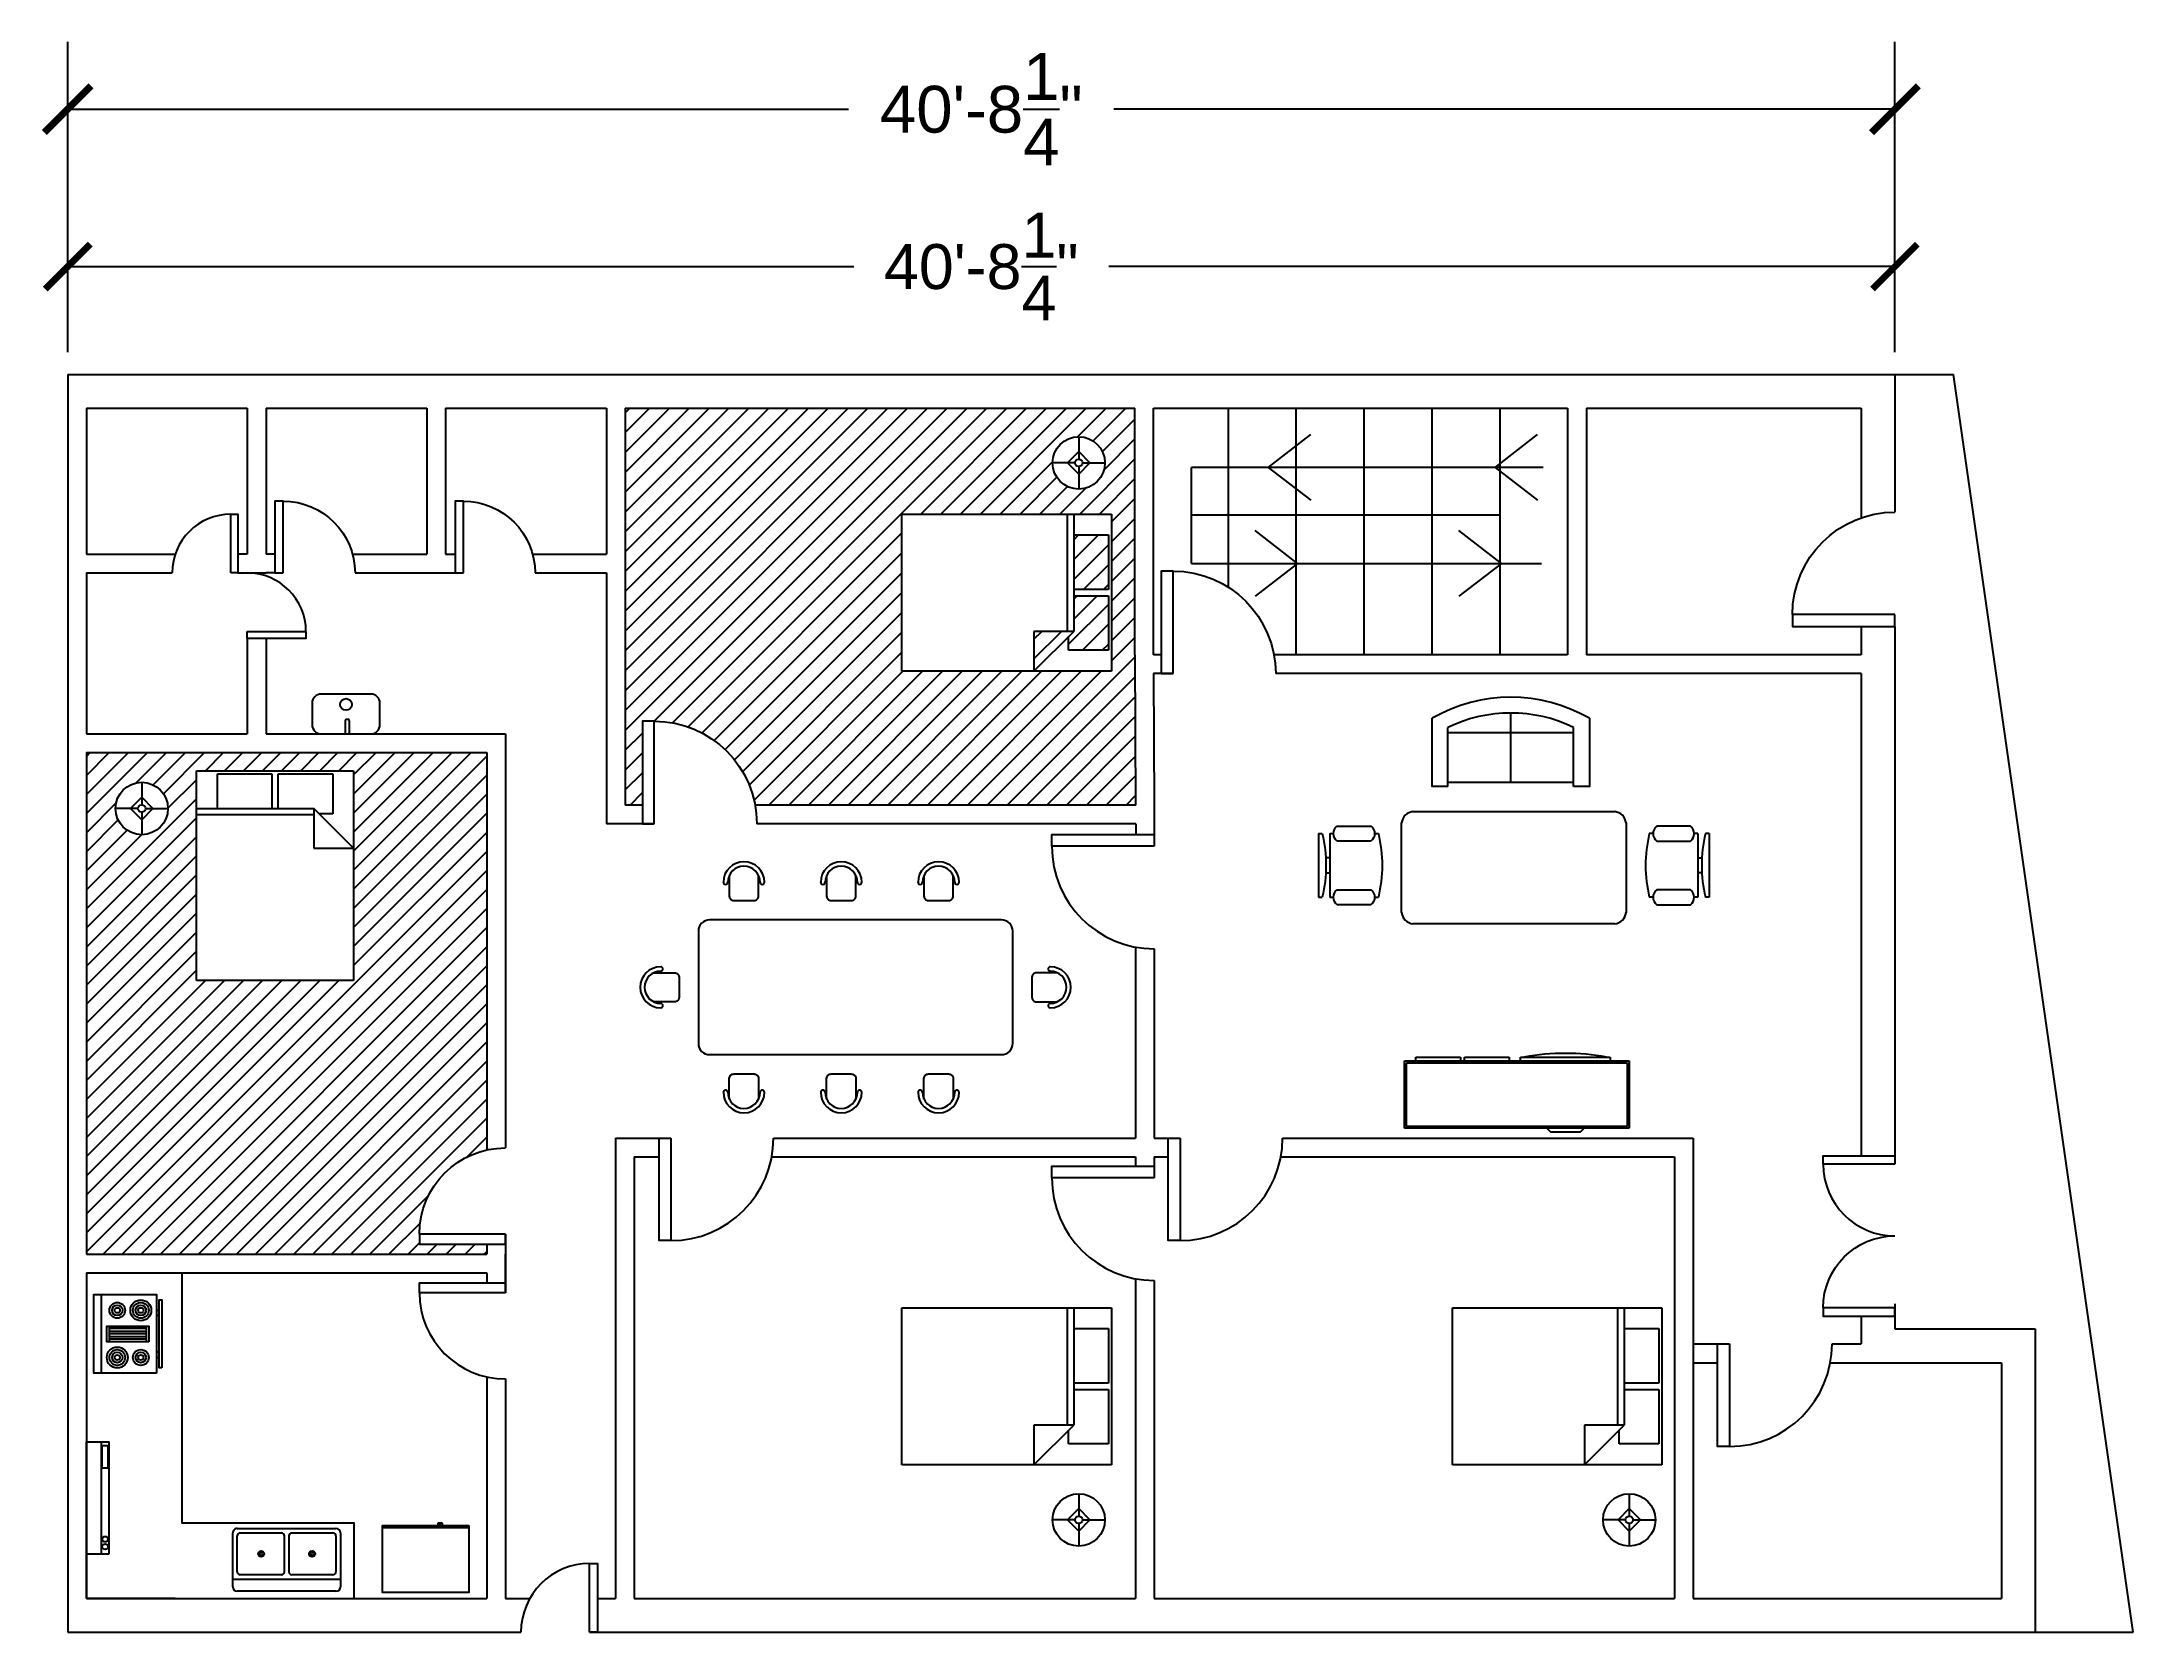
# Model space of a CAD drawing. Header units: inches. Extents: x 0 to 559, y -329 to 96.
import ezdxf

# ---------------------------------------------------------------- set-up
doc = ezdxf.new("R2010")
doc.units = ezdxf.units.IN
doc.header["$MEASUREMENT"] = 0
doc.layers.add('Blocks', color=7, linetype='Continuous')
doc.styles.get("Standard").update_dxf_attribs({"font": 'arial.ttf'})
doc.dimstyles.new('annotative', dxfattribs={"dimtxt": 0.125, "dimasz": 0.125, "dimexe": 0.18, "dimexo": 0.0625, "dimgap": 0.09, "dimtad": 0, "dimtih": 1, "dimtoh": 1, "dimzin": 0, "dimdsep": 46, "dimlunit": 4, "dimtxsty": 'Standard', "dimblk": 'ARCHTICK', "dimcen": 0, "dimclrd": 1, "dimclre": 1, "dimclrt": 1, "dimadec": 0, "dimazin": 0, "dimtfac": 1, "dimtofl": 0, "dimtmove": 0, "dimatfit": 3, "dimfxl": 1, "dimtolj": 1, "dimtzin": 0, "dimarcsym": 0})
doc.dimstyles.get("Standard").update_dxf_attribs({"dimscale": 100, "dimtxt": 0.125, "dimasz": 0.125, "dimexe": 0.18, "dimexo": 0.0625, "dimgap": 0.09, "dimtad": 0, "dimtih": 1, "dimtoh": 1, "dimzin": 0, "dimdsep": 46, "dimlunit": 4, "dimtxsty": 'Standard', "dimblk": 'ARCHTICK', "dimcen": 0, "dimclrd": 3, "dimclre": 3, "dimclrt": 3, "dimadec": 0, "dimazin": 0, "dimtfac": 1, "dimtofl": 0, "dimtmove": 0, "dimatfit": 3, "dimfxl": 1, "dimtolj": 1, "dimtzin": 0, "dimarcsym": 0})

# ---------------------------------------------------------------- blocks, each defined once
blk = doc.blocks.new('door')
blk.add_lwpolyline([(0, -3.18), (-27.39, -3.18), (-27.39, 0), (0, 0)], close=True)
blk.add_arc((0, -3.18), 27.39, 180, 270)
blk = doc.blocks.new('dining table')
for points in [[(8.27, 29.89), (8.27, 24.35, 0.414214), (9.47, 23.15), (14.87, 23.15, 0.414214), (16.07, 24.35), (16.07, 29.89)], [(34.27, 29.89), (34.27, 24.35, 0.414214), (35.47, 23.15), (40.88, 23.15, 0.414214), (42.08, 24.35), (42.08, 29.89)], [(60.28, 29.89), (60.28, 24.35, 0.414214), (61.48, 23.15), (66.89, 23.15, 0.414214), (68.09, 24.35), (68.09, 29.89)], [(-11.9, 3.9), (-6.36, 3.9, -0.414214), (-5.16, 2.7), (-5.16, -2.7, -0.414214), (-6.36, -3.9), (-11.9, -3.9)], [(95.9, 3.9), (90.36, 3.9, 0.414214), (89.16, 2.7), (89.16, -2.7, 0.414214), (90.36, -3.9), (95.9, -3.9)], [(8.27, -29.89), (8.27, -24.35, -0.414214), (9.47, -23.15), (14.87, -23.15, -0.414214), (16.07, -24.35), (16.07, -29.89)], [(34.27, -29.89), (34.27, -24.35, -0.414214), (35.47, -23.15), (40.88, -23.15, -0.414214), (42.08, -24.35), (42.08, -29.89)], [(60.28, -29.89), (60.28, -24.35, -0.414214), (61.48, -23.15), (66.89, -23.15, -0.414214), (68.09, -24.35), (68.09, -29.89)]]:
    blk.add_lwpolyline(points, format="xyb")
blk.add_lwpolyline([(3, -18), (81, -18, 0.414214), (84, -15), (84, 15, 0.414214), (81, 18), (3, 18, 0.414214), (0, 15), (0, -15, 0.414214)], format="xyb", close=True)
for centre, radius, start, end in [((12.17, 28.05), 5.49, 0, 180), ((38.18, 28.05), 5.49, 0, 180), ((64.19, 28.05), 5.49, 0, 180), ((7.26, 28.05), 0.588, 180, 0), ((12.17, 28.05), 4.31, 0, 180), ((17.07, 28.05), 0.588, 180, 0), ((33.27, 28.05), 0.588, 180, 0), ((38.18, 28.05), 4.31, 0, 180), ((43.08, 28.05), 0.588, 180, 0), ((59.28, 28.05), 0.588, 180, 0), ((64.19, 28.05), 4.31, 0, 180), ((69.09, 28.05), 0.588, 180, 0), ((-10.06, 0), 5.49, 90, 270), ((-10.06, 0), 4.31, 90, 270), ((-10.06, 4.9), 0.588, 270, 90), ((94.06, 4.9), 0.588, 90, 270), ((94.06, 0), 5.49, 270, 90), ((94.06, 0), 4.31, 270, 90), ((-10.06, -4.9), 0.588, 270, 90), ((94.06, -4.9), 0.588, 90, 270), ((7.26, -28.05), 0.588, 0, 180), ((17.07, -28.05), 0.588, 0, 180), ((33.27, -28.05), 0.588, 0, 180), ((43.08, -28.05), 0.588, 0, 180), ((59.28, -28.05), 0.588, 0, 180), ((69.09, -28.05), 0.588, 0, 180), ((12.17, -28.05), 5.49, 180, 0), ((12.17, -28.05), 4.31, 180, 0), ((38.18, -28.05), 5.49, 180, 0), ((38.18, -28.05), 4.31, 180, 0), ((64.19, -28.05), 5.49, 180, 0), ((64.19, -28.05), 4.31, 180, 0)]:
    blk.add_arc(centre, radius, start, end)
blk = doc.blocks.new('Bed - Queen')
at = {"linetype": 'Continuous'}
for p, q in [((0, -80.00003), (0, 0)), ((0, 0), (59.99999, 0)), ((59.99999, 0), (59.99999, -80.00003)), ((7.99999, -1.2), (28.79998, -1.2)), ((7.99999, -14.4), (7.99999, -1.2)), ((28.79998, -1.2), (28.79998, -14.4)), ((31.19999, -1.2), (51.99999, -1.2)), ((31.19999, -14.4), (31.19999, -1.2)), ((51.99999, -1.2), (51.99999, -16.4)), ((0, -14.4), (44.8, -14.4)), ((59.99999, -29.6), (44.8, -14.4)), ((44.8, -14.4), (44.8, -29.6)), ((44.8, -16.8), (0, -16.8)), ((51.99999, -16.4), (46.79936, -16.4)), ((44.8, -29.6), (59.99999, -29.6)), ((59.99999, -80.00003), (0, -80.00003))]:
    blk.add_line(p, q, dxfattribs=at)
blk = doc.blocks.new('Lamp - Table')
at = {"linetype": 'Continuous'}
for p, q in [((0, 7), (0, 1)), ((-1, 0), (-7, 0)), ((0, 3), (-3, 0)), ((-3, 0), (0, -3)), ((3, 0), (0, 3)), ((0, -3), (3, 0)), ((1, 0), (7, 0)), ((0, -1), (0, -7))]:
    blk.add_line(p, q, dxfattribs=at)
for radius in [7, 1]:
    blk.add_circle((0, 0), radius, dxfattribs=at)
blk = doc.blocks.new('Sofa - Roundback Loveseat 5 ft.')
at = {"linetype": 'Continuous'}
for p, q in [((0, -32.44198), (0, -5.99998)), ((-24, -33.99998), (-24, -11.46958)), ((-23.9998, -13.38178), (23.99986, -13.38178)), ((24.00004, -33.99998), (24.00004, -11.46958)), ((-24, -32.44198), (24.00004, -32.44198))]:
    blk.add_line(p, q, dxfattribs=at)
for points in [[(-24, -33.99998), (-30, -33.99998), (-30, -7.99998)], [(30.00004, -7.99998), (30.00004, -33.99998), (24.00004, -33.99998)]]:
    blk.add_lwpolyline(points, dxfattribs=at)
for centre, radius, start, end in [((0, -60.24998), 60.24998, 60.13715, 119.8628), ((0, -61.38438), 55.38444, 64.32083, 115.6792)]:
    blk.add_arc(centre, radius, start, end, dxfattribs=at)
blk = doc.blocks.new('Chair - Desk')
at = {"linetype": 'Continuous'}
for p, q in [((-8.5, 0), (-8.5, -1)), ((-8.5, 0), (8.5, 0)), ((8.5, 0), (8.5, -1)), ((-10.5, -5), (-10.5, -14)), ((-8.5, -3), (-8.5, -4)), ((-8.5, -3), (8.5, -3)), ((-6.5, -14), (-6.5, -5)), ((-2, -3), (-2, -1.9355)), ((2, -1.9576), (2, -3)), ((6.5, -5), (6.5, -14)), ((8.5, -3), (8.5, -4)), ((10.5, -14), (10.5, -5)), ((-8.5, -15), (-8.5, -16)), ((8.5, -15), (8.5, -16))]:
    blk.add_line(p, q, dxfattribs=at)
for centre, radius, start, end in [((-8.5, -6.5), 2.5, 36.8699, 143.1301), ((0, 34.625), 36.625, 256.5803, 283.4197), ((8.5, -6.5), 2.5, 36.8699, 143.1301), ((-8.5, -12.5), 2.5, 216.8699, 323.1301), ((0, 19.625), 36.625, 256.5803, 283.4197), ((8.5, -12.5), 2.5, 216.8699, 323.1301)]:
    blk.add_arc(centre, radius, start, end, dxfattribs=at)
blk = doc.blocks.new('Entertainment Center')
at = {"linetype": 'Continuous'}
for p, q in [((-4, 0), (-5, -1)), ((4, 0), (-4, 0)), ((5, -1), (4, 0)), ((-17, -19), (-17, -1)), ((-17, -1), (43, -1)), ((-16.5, -18.5), (-16.5, -1.5)), ((-16.5, -1.5), (42.5, -1.5)), ((42.5, -1.5), (42.5, -18.5)), ((43, -1), (43, -19)), ((43, -19), (-17, -19)), ((42.5, -18.5), (-16.5, -18.5)), ((-12, -20), (-12, -19)), ((12, -20), (-12, -20)), ((12, -19), (12, -20)), ((15, -20), (15, -19)), ((27, -20), (15, -20)), ((27, -19), (27, -20)), ((28, -20), (28, -19)), ((40, -20), (28, -20)), ((40, -19), (40, -20))]:
    blk.add_line(p, q, dxfattribs=at)
blk.add_arc((0, 40), 61, 259.6111, 280.3889, dxfattribs=at)
blk = doc.blocks.new('Range-Oven - 30 in top')
for p, q in [((0, -3), (30, -3)), ((12, -6), (18, -6)), ((13, -20), (13, -6)), ((14, -6), (14, -20)), ((15, -20), (15, -6)), ((16, -6), (16, -20)), ((17, -20), (17, -6)), ((18, -20), (12, -20)), ((6, -24), (6, -25)), ((8, -25), (8, -24)), ((22, -25), (22, -24)), ((24, -24), (24, -25))]:
    blk.add_line(p, q)
for points in [[(0, -24), (0, 0), (30, 0), (30, -24)], [(12, -21), (12, -5), (18, -5), (18, -21)], [(2, -26), (2, -25), (28, -25), (28, -26)]]:
    blk.add_lwpolyline(points, close=True)
for centre, radius in [((6, -9), 4), ((6, -9), 3), ((6, -9), 2), ((24, -9), 3), ((24, -9), 2), ((6, -18), 3), ((6, -9), 1), ((24, -18), 4), ((24, -18), 3), ((24, -9), 1), ((6, -18), 2), ((6, -18), 1), ((24, -18), 2), ((24, -18), 1)]:
    blk.add_circle(centre, radius)
blk = doc.blocks.new('Refrigerator-2 door - 36 in top')
for p, q in [((0, -26.999999), (36, -26.999999)), ((11, -27.999999), (11, -28.999999)), ((11, -28.999999), (13, -28.999999)), ((12, -26.999999), (12, -28.999999)), ((13, -28.999999), (13, -27.999999))]:
    blk.add_line(p, q)
blk.add_lwpolyline([(0, -27.999999), (0, 0), (36, 0), (36, -27.999999)], close=True)
blk = doc.blocks.new('Sink-double - 36 in top')
for p, q in [((-18, -4), (18, -4)), ((-0.75, -18.5), (-0.75, -6.5)), ((0.75, -6.5), (0.75, -18.5))]:
    blk.add_line(p, q)
for points in [[(-16.5, 0), (16.5, 0)], [(-18, -19.5), (-18, -1.5)], [(-16.5, -18.5), (-16.5, -6.5)], [(-15.5, -5.5), (-1.75, -5.5)], [(1.75, -5.5), (15.5, -5.5)], [(16.5, -6.5), (16.5, -18.5)], [(18, -1.5), (18, -19.5)], [(-1.75, -19.5), (-15.5, -19.5)], [(15.5, -19.5), (1.75, -19.5)], [(16.5, -21), (-16.5, -21)]]:
    blk.add_lwpolyline(points)
for centre, radius in [((-8.5, -12.5), 1), ((-8.5, -12.5), 0.5), ((8.5, -12.5), 1), ((8.5, -12.5), 0.5)]:
    blk.add_circle(centre, radius)
for centre, radius, start, end in [((-16.5, -1.5), 1.5, 90, 180), ((16.5, -1.5), 1.5, 0, 90), ((-15.5, -6.5), 1, 90, 180), ((-1.75, -6.5), 1, 0, 90), ((1.75, -6.5), 1, 90, 180), ((15.5, -6.5), 1, 0, 90), ((-16.5, -19.5), 1.5, 180, 270), ((-15.5, -18.5), 1, 180, 270), ((-1.75, -18.5), 1, 270, 0), ((1.75, -18.5), 1, 180, 270), ((15.5, -18.5), 1, 270, 0), ((16.5, -19.5), 1.5, 270, 0)]:
    blk.add_arc(centre, radius, start, end)
blk = doc.blocks.new('Range Hood - 30 in front')
blk.add_line((0, -4), (30.0001, -4))
for points in [[(0, -6), (0, 0), (30.0001, 0), (30.0001, -6)], [(23, -5.75), (23, -4.25), (29, -4.25), (29, -5.75)]]:
    blk.add_lwpolyline(points, close=True)
for centre in [(2, -5), (4, -5)]:
    blk.add_circle(centre, 0.75)
blk = doc.blocks.new('_ArchTick')
at = {"color": 0, "linetype": 'ByBlock', "const_width": 0.15}
blk.add_lwpolyline([(-0.5, -0.5), (0.5, 0.5)], dxfattribs=at)
blk = doc.blocks.new('*D46')
at = {"color": 1, "lineweight": -2, "transparency": 16777216}
for p, q in [((7.11, 13.23), (7.11, 53.36)), ((495.43, 13.23), (495.43, 53.36)), ((7.11, 36.08), (217.23, 36.08)), ((495.43, 36.08), (285.31, 36.08))]:
    blk.add_line(p, q, dxfattribs=at)
at = {"layer": 'Defpoints', "color": 0, "transparency": 16777216}
for p in [(495.43, 36.08), (7.11, 7.23), (495.43, 7.23)]:
    blk.add_point(p, dxfattribs=at)
at = {"color": 1, "lineweight": -2, "transparency": 16777216, "xscale": 12, "yscale": 12, "zscale": 12, "rotation": 180}
blk.add_blockref('_ArchTick', (7.11, 36.08), dxfattribs=at)
at = {"color": 1, "lineweight": -2, "transparency": 16777216, "xscale": 12, "yscale": 12, "zscale": 12}
blk.add_blockref('_ArchTick', (495.43, 36.08), dxfattribs=at)
at = {"color": 1, "transparency": 16777216, "insert": (251.27, 36.08), "char_height": 12, "attachment_point": 5}
blk.add_mtext('\\A1;40\'-8{\\H1.000000x;\\S1/4;}"', dxfattribs=at)
blk = doc.blocks.new('*D48')
at = {"color": 3, "lineweight": -2, "transparency": 16777216}
for p, q in [((7.11, 13.48), (7.11, 96.12)), ((495.43, 13.48), (495.43, 96.12)), ((7.11, 78.12), (215.81, 78.12)), ((495.43, 78.12), (286.73, 78.12))]:
    blk.add_line(p, q, dxfattribs=at)
at = {"layer": 'Defpoints', "color": 0, "transparency": 16777216}
for p in [(495.43, 78.12), (7.11, 7.23), (495.43, 7.23)]:
    blk.add_point(p, dxfattribs=at)
at = {"color": 3, "lineweight": -2, "transparency": 16777216, "xscale": 12.5, "yscale": 12.5, "zscale": 12.5, "rotation": 180}
blk.add_blockref('_ArchTick', (7.11, 78.12), dxfattribs=at)
at = {"color": 3, "lineweight": -2, "transparency": 16777216, "xscale": 12.5, "yscale": 12.5, "zscale": 12.5}
blk.add_blockref('_ArchTick', (495.43, 78.12), dxfattribs=at)
at = {"color": 3, "transparency": 16777216, "insert": (251.27, 78.12), "char_height": 12.5, "attachment_point": 5}
blk.add_mtext('\\A1;40\'-8{\\H1.000000x;\\S1/4;}"', dxfattribs=at)

msp = doc.modelspace()

# ---------------------------------------------------------------- hatches: boundary and pattern name
h = msp.add_hatch()
h.set_pattern_fill('ANSI31', color=3, scale=30)
h.paths.add_polyline_path([(292.312, -1.773), (156.109, -1.773), (156.109, -107.778), (160.689, -107.778), (160.689, -85.384), (163.869, -85.384, -0.3614192), (190.803, -107.778), (292.508, -107.778), (292.312, -67.666)])
h.paths.add_polyline_path([(230.064, -30.03), (286.064, -30.03), (286.064, -72.03), (230.064, -72.03)], flags=16)
h.paths.add_polyline_path([(265.344, -61.39), (275.984, -61.39), (275.984, -35.63), (285.224, -35.63), (285.224, -50.19), (275.984, -50.19), (275.984, -51.87), (285.224, -51.87), (285.224, -66.43), (274.584, -66.43), (274.584, -62.79), (265.344, -72.03)], flags=16)
h.paths.add_polyline_path([(270.32, -16.367, -1), (284.32, -16.367, -1)], flags=16)
h.paths.add_polyline_path([(274.32, -16.367), (277.32, -13.367), (280.32, -16.367), (277.32, -19.367)], flags=0)
h.paths.add_polyline_path([(276.32, -16.367, -1), (278.32, -16.367, -1)], flags=0)
h = msp.add_hatch()
h.set_pattern_fill('ANSI31', color=1, scale=0.3)
h.set_pattern_definition([(45, (0, 0), (-2.545584, 2.545584), [])])
h.paths.add_polyline_path([(119.109, -227.773), (119.109, -225.071), (101.098, -225.071), (101.098, -222.399, -0.3514211), (119.109, -199.938), (119.109, -93.773), (12.109, -93.773), (12.109, -227.773)])
h.paths.add_polyline_path([(41.534, -154.625), (41.534, -98.625), (83.534, -98.625), (83.534, -154.625)], flags=16)
h.paths.add_polyline_path([(72.894, -119.345), (72.894, -108.705), (47.134, -108.705), (47.134, -99.465), (61.694, -99.465), (61.694, -108.705), (63.374, -108.705), (63.374, -99.465), (77.934, -99.465), (77.934, -110.105), (74.294, -110.105), (83.534, -119.345)], flags=0)
h.paths.add_polyline_path([(19.895, -108.705, -1), (33.895, -108.705, -1)], flags=16)
h.paths.add_polyline_path([(26.895, -111.705), (23.895, -108.705), (26.895, -105.705), (29.895, -108.705)], flags=0)
h.paths.add_polyline_path([(25.895, -108.705, -1), (27.895, -108.705, -1)], flags=0)

# ---------------------------------------------------------------- linework, layer by layer
for p, q in [((7.109, 7.227), (495.433, 7.227)), ((7.109, 7.227), (7.109, -328.773)), ((495.433, 7.227), (495.433, -29.521)), ((495.433, 7.227), (495.433, -29.521)), ((12.109, -1.773), (12.109, -40.773)), ((12.109, -1.773), (55.109, -1.773)), ((55.109, -1.773), (55.109, -40.773)), ((60.109, -1.773), (60.109, -40.773)), ((60.109, -1.773), (103.109, -1.773)), ((103.109, -1.773), (103.109, -40.773)), ((108.109, -1.773), (108.109, -40.773)), ((108.109, -1.773), (151.109, -1.773)), ((151.109, -1.773), (151.109, -40.773)), ((156.109, -1.773), (156.109, -107.778)), ((156.109, -1.773), (292.312, -1.773)), ((292.312, -67.666), (292.312, -1.773)), ((297.312, -67.666), (297.312, -1.773)), ((297.312, -1.773), (407.975, -1.773)), ((317.218, -1.773), (317.218, -49.527)), ((335.37, -1.773), (335.37, -67.666)), ((353.521, -1.773), (353.521, -67.666)), ((371.673, -1.773), (371.673, -67.666)), ((389.824, -1.773), (389.824, -67.666)), ((407.975, -1.773), (407.975, -67.666)), ((412.975, -1.773), (412.975, -67.666)), ((412.975, -1.773), (486.433, -1.773)), ((486.433, -1.773), (486.433, -31.042)), ((327.958, -17.568), (339.308, -8.823)), ((388.587, -17.568), (399.937, -8.823)), ((307.418, -43.223), (307.418, -17.568)), ((401.457, -17.568), (307.418, -17.568)), ((327.958, -17.568), (339.308, -26.314)), ((388.587, -17.568), (399.937, -26.314)), ((307.418, -30.22), (389.824, -30.22)), ((335.779, -43.223), (324.429, -34.478)), ((390.259, -43.223), (378.909, -34.478)), ((12.109, -40.773), (35.864, -40.773)), ((55.109, -40.773), (52.551, -40.773)), ((62.495, -40.773), (60.109, -40.773)), ((83.234, -40.773), (103.109, -40.773)), ((108.109, -40.773), (110.624, -40.773)), ((131.362, -40.773), (151.109, -40.773)), ((307.418, -43.223), (400.978, -43.223)), ((335.779, -43.223), (324.429, -51.969)), ((390.259, -43.223), (378.909, -51.969)), ((12.109, -45.773), (35.045, -45.773)), ((12.109, -45.773), (12.109, -88.773)), ((52.551, -45.773), (60.109, -45.773)), ((62.495, -45.773), (60.109, -45.773)), ((83.897, -45.773), (110.624, -45.773)), ((132.026, -45.773), (151.109, -45.773)), ((151.109, -45.773), (151.109, -112.778)), ((486.39, -60.096), (495.433, -60.096)), ((495.433, -60.096), (495.433, -67.666)), ((55.109, -63.279), (55.109, -88.773)), ((60.109, -63.279), (60.109, -88.773)), ((292.312, -67.666), (292.508, -107.778)), ((297.312, -67.648), (297.312, -67.666)), ((299.376, -67.666), (297.312, -67.666)), ((407.975, -67.666), (329.49, -67.666)), ((486.433, -67.666), (412.975, -67.666)), ((302.556, -72.666), (297.312, -72.666)), ((297.33, -72.666), (297.508, -107.778)), ((486.433, -72.666), (329.95, -72.666)), ((12.109, -88.773), (55.109, -88.773)), ((60.109, -88.773), (124.109, -88.773)), ((124.109, -88.773), (124.109, -199.388)), ((12.109, -93.773), (119.109, -93.773)), ((12.109, -93.773), (12.109, -227.773)), ((119.109, -93.773), (119.109, -199.938)), ((160.689, -107.778), (156.109, -107.778)), ((292.595, -107.778), (190.803, -107.778)), ((297.508, -107.778), (297.508, -115.63)), ((163.869, -112.778), (151.109, -112.778)), ((292.525, -112.778), (191.263, -112.778)), ((292.525, -112.778), (292.537, -115.63)), ((292.537, -115.63), (297.508, -115.63)), ((292.508, -145.744), (292.508, -146.204)), ((292.508, -146.204), (292.508, -196.773)), ((297.508, -146.204), (297.508, -196.773)), ((153.508, -196.773), (153.508, -319.773)), ((153.508, -196.773), (168.337, -196.773)), ((195.731, -196.773), (292.508, -196.773)), ((297.508, -196.773), (304.388, -196.773)), ((331.782, -196.773), (341.027, -196.773)), ((331.782, -196.773), (441.508, -196.773)), ((441.508, -196.773), (441.508, -319.773)), ((158.508, -201.773), (158.508, -319.773)), ((158.508, -201.773), (165.156, -201.773)), ((195.27, -201.773), (292.508, -201.773)), ((292.508, -201.773), (292.508, -204.239)), ((297.508, -201.773), (297.508, -207.419)), ((297.508, -201.773), (301.208, -201.773)), ((331.322, -201.773), (436.508, -201.773)), ((436.508, -201.773), (436.508, -319.773)), ((124.109, -222.399), (124.109, -238.116)), ((12.109, -227.773), (119.109, -227.773)), ((119.109, -225.071), (119.109, -227.773)), ((124.109, -237.805), (124.109, -227.742)), ((12.109, -232.773), (119.109, -232.773)), ((12.109, -232.773), (12.109, -319.773)), ((119.109, -232.773), (119.109, -235.445)), ((292.508, -234.353), (292.508, -319.773)), ((297.508, -234.813), (297.508, -319.773)), ((486.433, -244.263), (486.433, -251.773)), ((495.433, -241.083), (495.433, -247.773)), ((495.433, -247.773), (532.916, -247.773)), ((532.916, -247.773), (532.916, -328.773)), ((441.508, -251.773), (451.244, -251.773)), ((441.508, -256.773), (448.064, -256.773)), ((478.178, -256.773), (523.916, -256.773)), ((478.638, -251.773), (486.433, -251.773)), ((523.916, -256.773), (523.916, -319.773)), ((119.109, -260.577), (119.109, -319.773)), ((124.109, -261.127), (124.109, -319.773)), ((12.109, -319.773), (119.109, -319.773)), ((124.109, -319.773), (130.601, -319.773)), ((148.711, -319.773), (153.508, -319.773)), ((158.508, -319.773), (292.508, -319.773)), ((297.508, -319.773), (436.508, -319.773)), ((441.508, -319.773), (523.916, -319.773)), ((7.109, -328.773), (128.188, -328.773)), ((146.582, -328.773), (532.916, -328.773))]:
    msp.add_line(p, q)
at = {"color": 251, "true_color": 0x636466}
for p, q in [((495.433, 7.227), (511.109, 7.227)), ((559.109, -328.773), (511.109, 7.227)), ((532.916, -328.773), (559.109, -328.773))]:
    msp.add_line(p, q, dxfattribs=at)
at = {"linetype": 'Continuous'}
for p, q in [((366.59, -109.53), (420.59, -109.53)), ((363.59, -136.53), (363.59, -112.53)), ((423.59, -112.53), (423.59, -136.53)), ((420.59, -139.53), (366.59, -139.53))]:
    msp.add_line(p, q, dxfattribs=at)
for points in [[(486.433, -60.096), (486.433, -67.666)], [(495.433, -67.666), (495.433, -109.488), (495.433, -164.275), (495.433, -201.509)], [(486.433, -72.666), (486.433, -109.488), (486.433, -164.275), (486.433, -201.509)], [(37.636, -232.773), (37.636, -299.571), (83.568, -299.571), (83.568, -319.773)], [(12.109, -319.773), (12.109, -296.073)], [(35.841, -319.773), (12.109, -319.773)]]:
    msp.add_lwpolyline(points)
for points in [[(74.842, -88.773), (88.143, -88.773, 0.4142136), (90.543, -86.373), (90.543, -80.547, 0.4142136), (88.143, -78.147), (74.842, -78.147, 0.4142136), (72.442, -80.547), (72.442, -86.373, 0.4142136)], [(81.603, -88.773), (82.034, -88.773, 0.4142136), (82.394, -88.413), (82.394, -85.308, 0.4142136), (82.034, -84.948), (81.603, -84.948, 0.4142136), (81.243, -85.308), (81.243, -88.413, 0.4142136)]]:
    msp.add_lwpolyline(points, format="xyb", close=True)
msp.add_circle((81.493, -80.899), 1.555)
for centre, start, end in [((367.09, -113.03), 98.1301, 171.8699), ((420.09, -113.03), 8.1301, 81.8699), ((367.09, -136.03), 188.1301, 261.8699), ((420.09, -136.03), 278.1301, 351.8699)]:
    msp.add_arc(centre, 3.536, start, end, dxfattribs=at)

# ---------------------------------------------------------------- block references
for name, p in [('Lamp - Table', (277.32, -16.367)), ('door', (297.508, -115.63)), ('dining table', (175.655, -156.478)), ('door', (297.508, -204.239)), ('Lamp - Table', (277.32, -298.772)), ('Lamp - Table', (424.435, -298.772))]:
    msp.add_blockref(name, p)
for name, p, xscale, yscale, zscale, rotation in [('door', (62.495, -45.773), -0.7, 0.7, 0.7, 90), ('door', (110.624, -45.773), -0.7, 0.7, 0.7, 90), ('door', (52.551, -45.773), 0.5725587373067796, 0.5725587373067796, 0.5725587373067796, 270), ('Bed - Queen', (286.064, -30.03), 0.7, 0.7, 0.7, 270), ('door', (55.109, -63.279), 0.5725587373067796, 0.5725587373067796, 0.5725587373067796, 180), ('door', (124.109, -225.071), -0.84, 0.84, 0.84, 180), ('door', (495.433, -244.313), -0.7, 0.7, 0.7, 180), ('Range-Oven - 30 in top', (14.057, -259.586), 0.7, 0.7, 0.7, 90), ('Bed - Queen', (286.064, -242.086), 0.7, 0.7, 0.7, 270), ('Bed - Queen', (433.179, -242.086), 0.7, 0.7, 0.7, 270), ('Sink-double - 36 in top', (65.609, -317.864), 0.8, 0.8, 0.8, 180), ('Refrigerator-2 door - 36 in top', (114.316, -318.191), 0.6400000000000001, 0.6400000000000001, 0.6400000000000001, 180), ('door', (148.711, -328.773), 0.6695283709643379, 0.6695283709643379, 0.6695283709643379, 270)]:
    msp.add_blockref(name, p, dxfattribs=dict(xscale=xscale, yscale=yscale, zscale=zscale, rotation=rotation))
at = {"xscale": -1}
for name, p, rotation in [('door', (495.433, -60.096), 180), ('door', (299.376, -72.666), 90), ('door', (160.689, -112.778), 90), ('Chair - Desk', (341.384, -123.907), 90)]:
    msp.add_blockref(name, p, dxfattribs=dict(at, rotation=rotation))
for name, p, xscale, yscale, zscale in [('Sofa - Roundback Loveseat 5 ft.', (392.775, -79.003), 0.7, 0.7, 0.7), ('Bed - Queen', (41.534, -98.625), 0.7, 0.7, 0.7), ('door', (495.433, -201.509), 0.7, 0.7, 0.7), ('door', (124.109, -235.445), 0.84, 0.84, 0.84)]:
    msp.add_blockref(name, p, dxfattribs=dict(xscale=xscale, yscale=yscale, zscale=zscale))
for name, p, rotation in [('Chair - Desk', (445.797, -123.907), 270), ('Entertainment Center', (407.373, -195.134), 180), ('door', (165.156, -196.773), 90.00000000000001), ('door', (301.208, -196.773), 90.00000000000001), ('door', (448.064, -251.773), 90.00000000000001), ('Range Hood - 30 in front', (12.109, -307.923), 89.99999999999999)]:
    msp.add_blockref(name, p, dxfattribs=dict(rotation=rotation))
at = {"layer": 'Blocks'}
msp.add_blockref('Lamp - Table', (26.895, -108.705), dxfattribs=at)

# ---------------------------------------------------------------- dimensions: what is measured, and where the dimension line sits
for base, dimstyle, picture, middle in [((495.433, 78.123), 'Standard', '*D48', (251.271, 78.123)), ((495.433, 36.084), 'annotative', '*D46', (251.271, 36.084))]:
    dim = msp.add_linear_dim(base=base, p1=(7.109, 7.227), p2=(495.433, 7.227), dimstyle=dimstyle)
    dim.commit()
    dim.dimension.update_dxf_attribs({"geometry": picture, "text_midpoint": middle})

doc.saveas('drawing.dxf')
